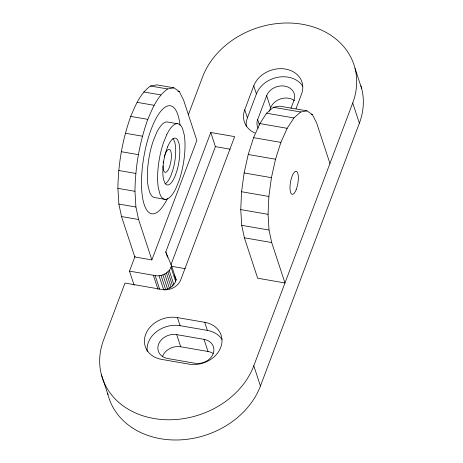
<?xml version="1.0" encoding="UTF-8"?>
<svg xmlns="http://www.w3.org/2000/svg" width="463" height="463" viewBox="0 0 463 463"><rect width="100%" height="100%" fill="white"/><g stroke="black" fill="none" stroke-linecap="round" stroke-linejoin="round"><path stroke-width="0.69" d="M117.897 188.348C118.21 163.867 122.498 139.473 130.728 116.41C135.503 105.298 140.277 93.248 150.516 86.008L156.841 84.885L173.903 87.837L179.355 91.616L183.562 100.043L196.85 140.457L151.881 259.922L134.814 256.971L121.526 216.557L118.858 204.061L117.897 188.348L134.959 191.3L135.919 207.013L138.593 219.508L151.881 259.922M134.959 191.3C135.271 166.819 139.56 142.425 147.79 119.361C152.57 108.249 157.339 96.2 167.583 88.96L173.903 87.837M307.004 110.865L300.678 111.988L293.912 117.938L287.158 128.309L280.891 142.39L275.52 159.226L271.428 177.67L268.881 196.468L268.06 214.328L269.02 230.042L271.688 242.537L284.976 282.957L257.677 278.228L244.389 237.814L241.715 225.319L240.754 209.606L241.576 191.74L244.123 172.948L248.22 154.503L253.585 137.667L259.859 123.586L266.607 113.215L273.378 107.266L279.704 106.143L307.004 110.865L312.456 114.645L316.663 123.071L329.945 163.485M135.092 256.247L129.49 271.127L153.375 275.259C160.649 277.447 169.655 273.32 171.524 265.675L165.783 251.959L210.752 132.487L234.643 136.62L180.68 279.982C177.873 286.967 169.782 290.764 162.53 289.566L124.993 283.072L103.631 339.819A80.388 65.364 -18.2 0 0 153.976 418.517A80.388 65.364 -18.2 0 0 253.793 365.805L352.725 102.971A80.388 65.364 -18.2 0 0 302.38 24.273A80.388 65.364 -18.2 0 0 202.562 76.991L188.302 114.87M159.064 275.78L163.711 289.925C169.342 289.334 174.806 285.492 176.177 279.82L171.524 265.675M170.945 264.749L215.405 146.632L210.752 132.487M246.223 126.139A25.581 20.8 -18.2 0 1 247.421 117.822L244.759 109.743L253.753 85.846A25.581 20.8 -18.2 0 1 285.515 69.074A25.581 20.8 -18.2 0 1 301.535 94.116L296.036 108.718M247.421 117.822L256.415 93.931A25.581 20.8 -18.2 0 1 278.431 77.165A25.581 20.8 -18.2 0 1 302.761 86.205M258.157 128.199A14.619 11.882 -18.2 0 1 257.659 119.593L266.653 95.702A14.619 11.882 -18.2 0 1 284.797 86.118A14.619 11.882 -18.2 0 1 293.953 100.425L290.955 108.388M269.391 111.143L270.635 107.827L266.653 95.702M107.636 393.243A80.388 65.364 -18.2 0 0 180.043 439.896A80.388 65.364 -18.2 0 0 260.438 386.009L359.369 123.181A80.388 65.364 -18.2 0 0 360.909 85.858M150.516 86.008L167.583 88.96M273.378 107.266L300.678 111.988M177.937 91.373L179.355 91.616M311.055 114.402L312.456 114.645M143.75 91.958L160.811 94.909M266.607 113.215L293.912 117.938M136.996 102.323L154.063 105.28M259.859 123.586L287.158 128.309M177.231 123.685L166.993 121.914A38.365 12.229 -80.2 0 0 156.517 132.893L153.322 140.711A38.365 12.229 -80.2 0 0 148.148 186.444L149.769 192.492A38.365 12.229 -80.2 0 0 155.157 197.637L165.395 199.408M130.728 116.41L147.79 119.361M253.585 137.667L280.891 142.39M215.405 146.632L230.157 149.184M125.357 133.246L142.425 136.197M248.22 154.503L275.52 159.226M121.265 151.69L138.327 154.642M244.123 172.948L271.428 177.67M118.719 170.482L135.781 173.44M241.576 191.74L268.881 196.468M240.754 209.606L268.06 214.328M118.858 204.061L135.919 207.013M241.715 225.319L269.02 230.042M121.526 216.557L138.593 219.508M244.389 237.814L271.688 242.537M171.842 266.347L185.188 268.656M177.427 317.595L204.727 322.317A25.581 20.8 -18.2 0 1 220.747 347.36A25.581 20.8 -18.2 0 1 188.991 364.132L161.685 359.41A25.581 20.8 -18.2 0 1 145.666 334.367A25.581 20.8 -18.2 0 1 177.427 317.595L180.084 325.68L207.389 330.403A25.581 20.8 -18.2 0 1 221.974 339.448M176.71 334.639L204.015 339.362A14.619 11.882 -18.2 0 1 213.171 353.674A14.619 11.882 -18.2 0 1 195.021 363.258L167.716 358.53A14.619 11.882 -18.2 0 1 158.566 344.223A14.619 11.882 -18.2 0 1 176.71 334.639L180.697 346.764L208.003 351.486A14.619 11.882 -18.2 0 1 213.165 353.483M174.262 275.248L176.177 279.82M355.034 68.379L361.678 88.583M352.725 102.971L359.369 123.181M253.753 85.846L256.415 93.931M257.659 119.593L259.43 124.987M253.793 365.805L260.438 386.009M204.727 322.317L207.389 330.403M204.015 339.362L208.003 351.486M171.032 267.325L175.685 281.469M165.783 251.959L167.554 257.347M169.209 270.421L173.856 284.566M167.919 271.798L172.572 285.943M166.42 273.014L171.067 287.158M164.741 274.044L169.389 288.189M162.924 274.86L167.577 289.005M161.02 275.444L165.667 289.589M155.198 275.688L159.625 289.161M153.375 275.259L158.028 289.404M129.49 271.127L134.137 285.272M101.322 374.417L107.966 394.621M167.427 198.517A54.813 17.472 -80.2 0 1 142.39 196.515A54.813 17.472 -80.2 0 1 155.69 119.141A54.813 17.472 -80.2 0 1 180.043 125.132M172.867 138.344A23.752 7.57 -80.2 0 1 173.642 139.398L174.858 142.581A23.752 7.57 -80.2 0 1 172.768 170.315L170.916 175.541A23.752 7.57 -80.2 0 1 164.961 183.927M165.094 154.37A11.691 3.727 -80.2 0 1 171.131 152.547A11.691 3.727 -80.2 0 1 167.988 170.181A11.691 3.727 -80.2 0 1 163.04 165.881M163.173 163.022A11.691 3.727 -80.2 0 1 163.387 161.222M164.238 157.067A11.691 3.727 -80.2 0 1 164.863 155.007M254.864 132.997A25.581 20.8 -18.2 0 1 244.759 109.743M270.635 107.827A14.619 11.882 -18.2 0 1 294.497 100.616M147.205 351.452A25.581 20.8 -18.2 0 1 180.084 325.68M162.548 356.348A14.619 11.882 -18.2 0 1 180.697 346.764M167.618 146.846L165.766 152.072A23.752 7.57 -80.2 0 0 163.676 179.806L164.892 182.989A23.752 7.57 -80.2 0 0 175.014 176.247L176.866 171.021A23.752 7.57 -80.2 0 0 178.955 143.293L177.74 140.11A23.752 7.57 -80.2 0 0 167.618 146.846M166.755 134.664L163.561 142.482A38.365 12.229 -80.2 0 0 158.387 188.215L160.007 194.263A38.365 12.229 -80.2 0 0 175.876 188.429L179.071 180.611A38.365 12.229 -80.2 0 0 184.245 134.883L182.625 128.83A38.365 12.229 -80.2 0 0 166.755 134.664M296.303 189.274A11.691 3.727 -80.2 0 0 296.227 171.293A11.691 3.727 -80.2 0 0 289.994 187.851A11.691 3.727 -80.2 0 0 296.303 189.274"/></g></svg>
